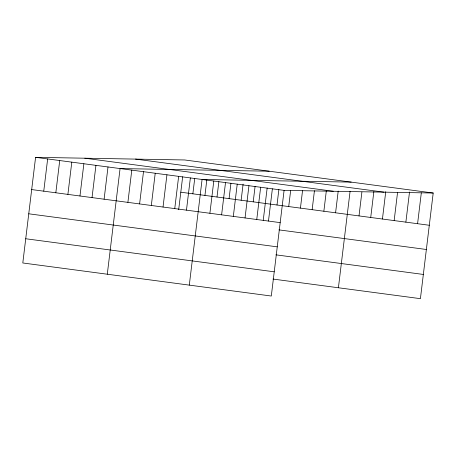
<?xml version="1.0" encoding="UTF-8"?>
<svg xmlns="http://www.w3.org/2000/svg" width="456" height="456" viewBox="0 0 456 456"><rect width="100%" height="100%" fill="white"/><g stroke="black" fill="none" stroke-linecap="round" stroke-linejoin="round"><path stroke-width="0.68" d="M433.2 193.025L184.697 159.97L35.585 157.331L22.8 262.975L271.303 296.029L284.088 190.386L433.2 193.025L420.415 298.669L272.945 279.055M43.753 191.178L47.652 158.939M55.826 192.78L59.725 160.54M67.893 194.387L71.797 162.148M79.965 195.994L83.864 163.755M92.032 197.602L95.937 165.357M104.105 199.204L108.004 166.964M107.291 274.216L120.076 168.572L269.188 171.205M127.891 202.367L131.79 170.128M139.604 203.929L143.503 171.684M151.318 205.485L155.222 173.246M163.037 207.041L166.936 174.802M174.751 208.603L178.649 176.364M178.678 209.703L182.662 176.791M186.464 210.159L190.369 177.92M192.865 193.817L194.729 178.393M189.297 285.125L202.082 179.476L351.194 182.115M204.938 195.419L206.802 180M209.897 213.277L213.796 181.038M217.005 197.026L218.874 181.608M221.61 214.833L225.509 182.594M229.077 198.634L230.941 183.209M233.324 216.395L237.228 184.156M241.144 200.235L243.099 184.116M245.043 217.951L248.942 185.712M253.217 201.843L255.081 186.424M256.756 219.507L260.655 187.268M263.249 220.271L267.153 188.026M268.47 221.069L272.375 188.83M277.003 205.006L278.867 189.588M288.716 206.562L290.666 190.443M300.43 208.124L302.55 190.602M312.149 209.68L314.435 190.756M323.863 211.236L326.319 190.916M335.576 212.798L338.209 191.07M338.409 287.759L350.094 191.229M359.009 215.916L361.893 192.084M370.722 217.472L373.863 191.537M382.436 219.028L385.747 191.697M394.155 220.59L397.546 192.552M405.868 222.146L409.517 192.01M417.582 223.708L421.315 192.865M135.489 159.098L383.992 192.153M84.793 158.203L333.296 191.258M35.585 157.331L284.088 190.386M180.798 192.21L429.301 225.264M31.681 189.571L280.183 222.625M278.895 229.87L426.366 249.489M28.751 213.796L277.254 246.85M275.874 254.83L423.345 274.444M25.73 238.75L274.233 271.81"/></g></svg>
